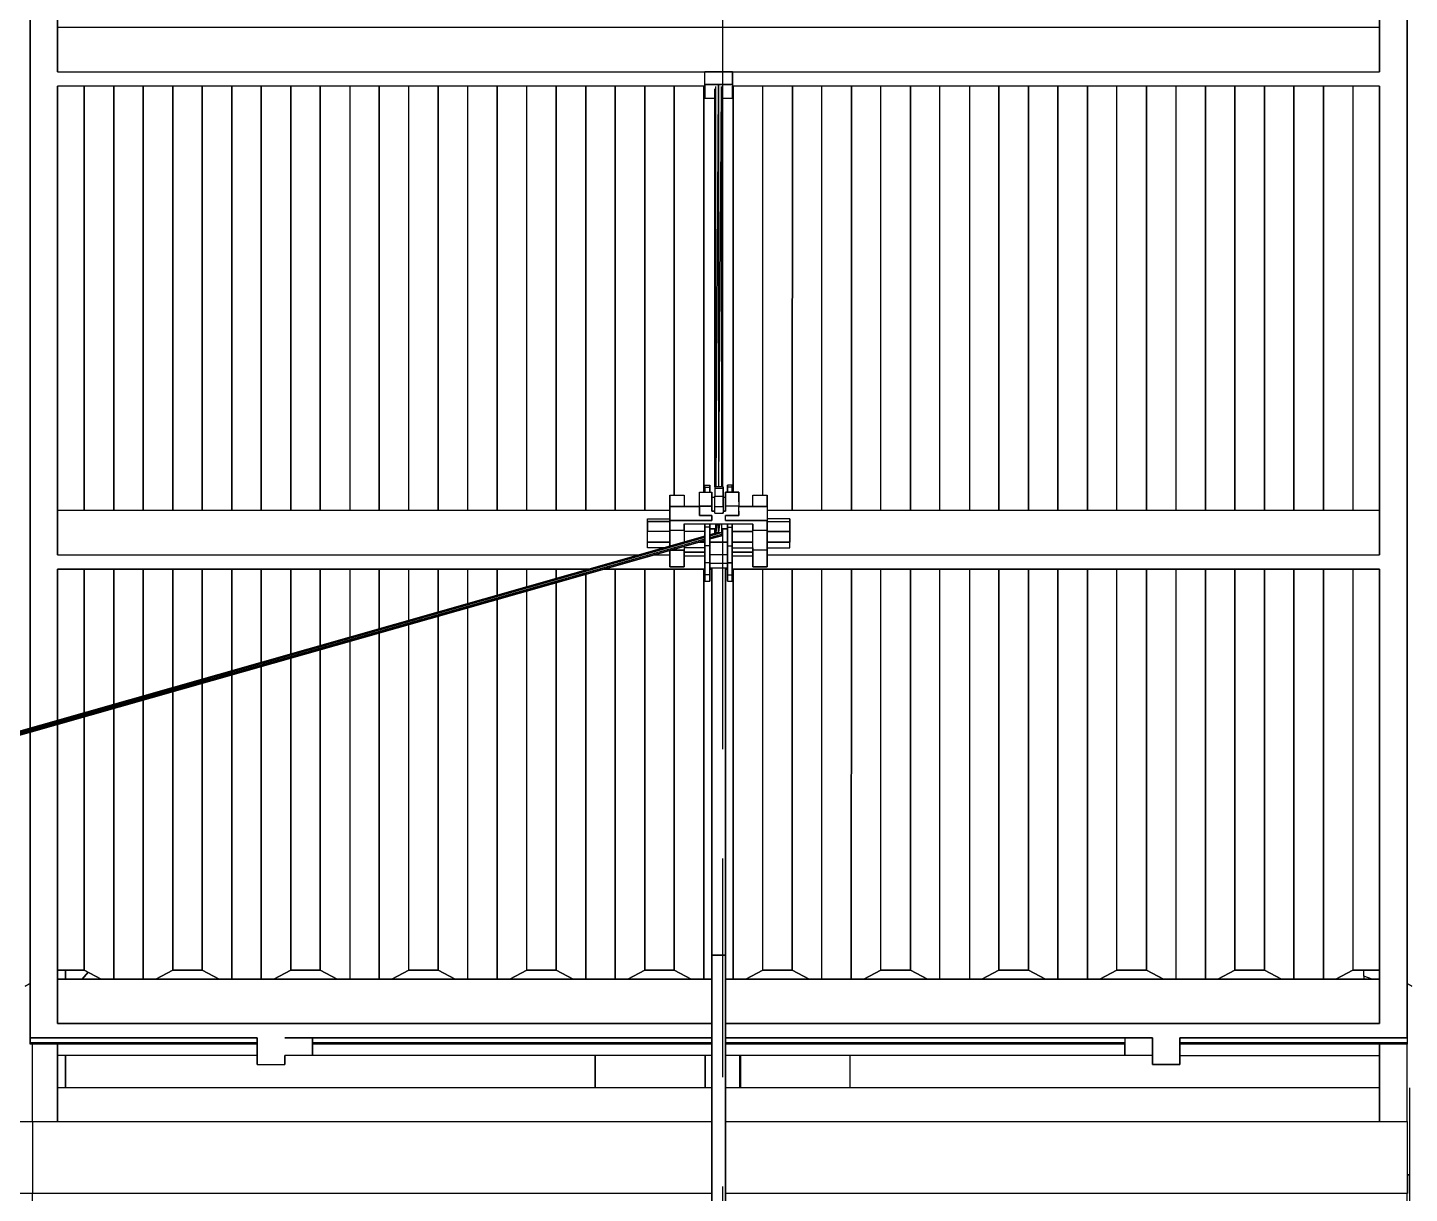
# Model space of a CAD drawing. Extents: x -43 to 90, y 6 to 81.
# Drawn here: x -6.862 to -2.848, y 19.711 to 23.097 of the extents above; entities that cross this region are included whole.
import ezdxf

# ---------------------------------------------------------------- set-up
doc = ezdxf.new("R2010")
doc.units = 0
doc.header["$LTSCALE"] = 0.1
doc.header["$MEASUREMENT"] = 0
doc.linetypes.add('HIDDEN', pattern=[9.525, 6.35, -3.175])
doc.layers.add('cobertura nova', color=4, linetype='CONTINUOUS')
doc.layers.add('hachures cobertura', color=252, linetype='CONTINUOUS')

msp = doc.modelspace()

# ---------------------------------------------------------------- linework, layer by layer
at = {"layer": 'cobertura nova'}
for p, q in [((-6.8549, 23.0973), (-6.8549, 24.4178)), ((-6.8549, 24.4178), (-6.8549, 23.0973)), ((-6.8549, 24.2893), (-6.8549, 22.9688)), ((-6.8549, 22.9688), (-6.8549, 24.2893)), ((-6.7749, 22.9688), (-6.7749, 24.2893)), ((-6.7749, 24.2893), (-6.7749, 22.9688)), ((-2.9349, 24.2893), (-2.9349, 22.9688)), ((-2.9349, 22.9688), (-2.9349, 24.2893)), ((-2.8549, 22.9688), (-2.8549, 24.2893)), ((-2.8549, 24.2893), (-2.8549, 22.9688)), ((-6.8549, 23.056), (-6.8549, 23.0973)), ((-6.8549, 23.0973), (-6.8549, 23.0561)), ((-2.9349, 23.0973), (-6.7749, 23.0973)), ((-2.9349, 22.9688), (-2.9349, 23.0973)), ((-2.9349, 23.0973), (-2.9349, 22.9688)), ((-6.8549, 23.0561), (-6.8549, 21.6943)), ((-6.8549, 21.6943), (-6.8549, 23.056)), ((-6.8549, 22.9688), (-6.8549, 22.9276)), ((-6.8549, 22.9276), (-6.8549, 22.9688)), ((-6.7749, 22.9688), (-2.9349, 22.9688)), ((-4.8949, 22.9325), (-4.8949, 22.9688)), ((-4.8149, 22.9688), (-4.8949, 22.9688)), ((-4.8949, 22.9276), (-4.8949, 22.9688)), ((-4.8949, 22.9688), (-4.8149, 22.9688)), ((-4.8149, 22.9688), (-4.8149, 22.9325)), ((-4.8149, 22.9325), (-4.8149, 22.9688)), ((-2.8549, 22.9275), (-2.8549, 22.9688)), ((-2.8549, 22.9688), (-2.8549, 22.9276)), ((-6.8549, 22.9276), (-6.8549, 21.5658)), ((-6.8549, 21.5658), (-6.8549, 22.9276)), ((-6.7749, 21.5658), (-6.7749, 22.9276)), ((-4.8949, 22.9276), (-6.7749, 22.9276)), ((-6.7749, 22.9276), (-6.7749, 21.6943)), ((-6.7749, 21.6943), (-6.7749, 22.9276)), ((-6.7749, 22.9276), (-6.7749, 21.5658)), ((-4.8979, 21.7473), (-4.8979, 22.9276)), ((-4.8149, 22.9325), (-4.8949, 22.9325)), ((-4.8949, 22.9325), (-4.8949, 22.8913)), ((-4.8949, 22.9325), (-4.8949, 22.9325)), ((-4.8949, 22.8913), (-4.8949, 22.9325)), ((-4.8949, 22.9325), (-4.8149, 22.9325)), ((-4.8949, 22.8913), (-4.8949, 22.9276)), ((-4.8949, 22.9276), (-4.8949, 22.9276)), ((-4.8949, 22.9276), (-4.8949, 22.9276)), ((-4.866, 21.763), (-4.8661, 22.9191)), ((-4.8659, 21.763), (-4.8628, 22.9259)), ((-4.8627, 21.763), (-4.8628, 22.9259)), ((-4.8624, 21.763), (-4.8548, 22.9288)), ((-4.8548, 22.9288), (-4.8548, 21.763)), ((-4.8544, 21.763), (-4.8469, 22.9259)), ((-4.8469, 22.9259), (-4.8468, 21.763)), ((-4.8436, 22.9191), (-4.8467, 21.763)), ((-4.8436, 22.9191), (-4.8436, 21.763)), ((-4.8149, 22.9325), (-4.8149, 22.8913)), ((-4.8149, 22.8913), (-4.8149, 22.9276)), ((-2.9349, 22.9276), (-4.8149, 22.9276)), ((-4.8122, 22.9276), (-4.8122, 21.7473)), ((-2.9349, 22.9276), (-2.9349, 21.5658)), ((-2.9349, 21.6943), (-2.9349, 22.9276)), ((-2.9349, 21.5658), (-2.9349, 22.9276)), ((-2.9349, 22.9276), (-2.9349, 22.9276)), ((-2.8549, 22.9276), (-2.8549, 21.5658)), ((-2.8549, 21.5658), (-2.8549, 22.9275)), ((-4.8661, 22.8913), (-4.8949, 22.8913)), ((-4.8149, 22.8913), (-4.8436, 22.8913)), ((-4.8951, 21.7676), (-4.8807, 21.7676)), ((-4.8951, 21.7489), (-4.8951, 21.7676)), ((-4.8951, 21.7624), (-4.8951, 21.7676)), ((-4.8951, 21.7624), (-4.8807, 21.7624)), ((-4.8951, 21.7624), (-4.8951, 21.7473)), ((-4.8807, 21.7676), (-4.8807, 21.7624)), ((-4.8807, 21.7624), (-4.8807, 21.7676)), ((-4.8807, 21.7624), (-4.8807, 21.7473)), ((-4.8807, 21.7473), (-4.8807, 21.7624)), ((-4.8418, 21.763), (-4.8661, 21.763)), ((-4.8661, 21.763), (-4.8661, 21.7596)), ((-4.8661, 21.7596), (-4.8418, 21.7596)), ((-4.8661, 21.7596), (-4.8661, 21.7359)), ((-4.8418, 21.7596), (-4.8418, 21.763)), ((-4.8418, 21.763), (-4.8418, 21.7596)), ((-4.8418, 21.7596), (-4.8418, 21.763)), ((-4.8418, 21.7596), (-4.8418, 21.7359)), ((-4.8418, 21.7359), (-4.8418, 21.7596)), ((-4.8151, 21.7676), (-4.8295, 21.7676)), ((-4.8295, 21.7676), (-4.8295, 21.7624)), ((-4.8295, 21.7489), (-4.8295, 21.7676)), ((-4.8295, 21.7676), (-4.8295, 21.7489)), ((-4.8295, 21.7624), (-4.8295, 21.7676)), ((-4.8151, 21.7624), (-4.8295, 21.7624)), ((-4.8295, 21.7624), (-4.8295, 21.7473)), ((-4.8295, 21.7473), (-4.8295, 21.7624)), ((-4.8151, 21.7624), (-4.8151, 21.7676)), ((-4.8151, 21.7676), (-4.8151, 21.7624)), ((-4.8151, 21.7473), (-4.8151, 21.7624)), ((-4.8151, 21.7624), (-4.8151, 21.7473)), ((-4.9963, 21.7393), (-4.9545, 21.7393)), ((-4.9963, 21.7393), (-4.9963, 21.6772)), ((-4.9963, 21.7039), (-4.9963, 21.7393)), ((-4.9545, 21.7393), (-4.9545, 21.7063)), ((-4.91, 21.7473), (-4.8747, 21.7473)), ((-4.91, 21.7067), (-4.91, 21.7473)), ((-4.91, 21.7201), (-4.91, 21.7333)), ((-4.91, 21.7201), (-4.91, 21.7201)), ((-4.91, 21.6796), (-4.91, 21.7201)), ((-4.8951, 21.7489), (-4.8951, 21.7489)), ((-4.8951, 21.7473), (-4.8951, 21.7489)), ((-4.8747, 21.7067), (-4.8747, 21.7473)), ((-4.8747, 21.7333), (-4.8747, 21.7473)), ((-4.8747, 21.7473), (-4.8747, 21.7067)), ((-4.8747, 21.7333), (-4.8661, 21.7333)), ((-4.8747, 21.6928), (-4.8747, 21.7333)), ((-4.8661, 21.7359), (-4.8418, 21.7359)), ((-4.8661, 21.7057), (-4.8661, 21.7359)), ((-4.8418, 21.7359), (-4.8418, 21.7057)), ((-4.8418, 21.7057), (-4.8418, 21.7359)), ((-4.8418, 21.7333), (-4.8351, 21.7333)), ((-4.8351, 21.7333), (-4.8351, 21.7473)), ((-4.8351, 21.7473), (-4.7959, 21.7473)), ((-4.8351, 21.7067), (-4.8351, 21.7473)), ((-4.8351, 21.7473), (-4.8351, 21.7333)), ((-4.7959, 21.7473), (-4.8351, 21.7473)), ((-4.8351, 21.7473), (-4.8351, 21.7067)), ((-4.8351, 21.6928), (-4.8351, 21.7333)), ((-4.8351, 21.7201), (-4.8351, 21.7201)), ((-4.8351, 21.7201), (-4.8351, 21.7201)), ((-4.8295, 21.7489), (-4.8295, 21.7489)), ((-4.8295, 21.7489), (-4.8295, 21.7473)), ((-4.8295, 21.7489), (-4.8295, 21.7489)), ((-4.8295, 21.7473), (-4.8295, 21.7489)), ((-4.7959, 21.7473), (-4.7959, 21.7333)), ((-4.7959, 21.7333), (-4.7959, 21.7473)), ((-4.7959, 21.7473), (-4.7959, 21.7067)), ((-4.7959, 21.7201), (-4.7959, 21.7333)), ((-4.7553, 21.7063), (-4.7553, 21.7393)), ((-4.7553, 21.7393), (-4.7135, 21.7393)), ((-4.7135, 21.7063), (-4.7135, 21.7393)), ((-4.7135, 21.7393), (-4.7135, 21.7063)), ((-4.7135, 21.7063), (-4.7135, 21.7393)), ((-6.8549, 21.653), (-6.8549, 21.6943)), ((-6.8549, 21.6943), (-6.8549, 21.653)), ((-4.9963, 21.6943), (-6.7749, 21.6943)), ((-4.9963, 21.696), (-4.9963, 21.7063)), ((-4.9963, 21.7063), (-4.9545, 21.7063)), ((-4.9963, 21.6654), (-4.9963, 21.7059)), ((-4.9963, 21.7059), (-4.9963, 21.6956)), ((-4.9545, 21.7059), (-4.9963, 21.7059)), ((-4.9963, 21.7059), (-4.9963, 21.6654)), ((-4.9963, 21.691), (-4.9963, 21.7039)), ((-4.9963, 21.6776), (-4.9963, 21.696)), ((-4.9963, 21.6956), (-4.9963, 21.6772)), ((-4.9963, 21.691), (-4.9963, 21.691)), ((-4.9963, 21.6707), (-4.9963, 21.691)), ((-4.9963, 21.691), (-4.9963, 21.691)), ((-4.9963, 21.6776), (-4.9963, 21.6776)), ((-4.9963, 21.6772), (-4.9963, 21.6772)), ((-4.9545, 21.7063), (-4.91, 21.7063)), ((-4.91, 21.7059), (-4.9545, 21.7059)), ((-4.91, 21.6928), (-4.91, 21.7067)), ((-4.91, 21.7067), (-4.91, 21.7067)), ((-4.91, 21.7067), (-4.8747, 21.7067)), ((-4.8747, 21.7067), (-4.91, 21.7067)), ((-4.91, 21.7067), (-4.91, 21.6928)), ((-4.91, 21.6796), (-4.91, 21.6928)), ((-4.91, 21.6928), (-4.91, 21.6796)), ((-4.8747, 21.6796), (-4.91, 21.6796)), ((-4.91, 21.6796), (-4.8747, 21.6796)), ((-4.8747, 21.7067), (-4.8747, 21.7067)), ((-4.8747, 21.6928), (-4.8747, 21.7067)), ((-4.8747, 21.7067), (-4.8747, 21.6928)), ((-4.8747, 21.6928), (-4.8661, 21.6928)), ((-4.8661, 21.6928), (-4.8747, 21.6928)), ((-4.8747, 21.6796), (-4.8747, 21.6657)), ((-4.8747, 21.6654), (-4.8747, 21.6796)), ((-4.8661, 21.7057), (-4.8418, 21.7057)), ((-4.8661, 21.6867), (-4.8661, 21.7057)), ((-4.8661, 21.6867), (-4.8418, 21.6867)), ((-4.8418, 21.7057), (-4.8418, 21.6867)), ((-4.8418, 21.7057), (-4.8418, 21.7057)), ((-4.8418, 21.6928), (-4.8351, 21.6928)), ((-4.8351, 21.6928), (-4.8418, 21.6928)), ((-4.8418, 21.6867), (-4.8418, 21.6901)), ((-4.8351, 21.6928), (-4.8351, 21.7067)), ((-4.7959, 21.7067), (-4.8351, 21.7067)), ((-4.8351, 21.7067), (-4.8351, 21.6928)), ((-4.8351, 21.6657), (-4.8351, 21.6796)), ((-4.8351, 21.6796), (-4.7959, 21.6796)), ((-4.7959, 21.6796), (-4.8351, 21.6796)), ((-4.7959, 21.6928), (-4.7959, 21.7067)), ((-4.7959, 21.7063), (-4.7553, 21.7063)), ((-4.7553, 21.7059), (-4.7959, 21.7059)), ((-4.7959, 21.6796), (-4.7959, 21.6928)), ((-4.7959, 21.6928), (-4.7959, 21.6796)), ((-4.7553, 21.7063), (-4.7135, 21.7063)), ((-4.7135, 21.7059), (-4.7553, 21.7059)), ((-4.7135, 21.7063), (-4.7135, 21.7059)), ((-4.7135, 21.7059), (-4.7135, 21.6654)), ((-2.9349, 21.6943), (-4.7135, 21.6943)), ((-2.9349, 21.5658), (-2.9349, 21.6943)), ((-6.8549, 21.0623), (-6.8549, 21.653)), ((-6.8549, 21.653), (-6.8549, 21.0623)), ((-5.0617, 21.6621), (-5.0617, 21.6707)), ((-5.0617, 21.6707), (-4.9963, 21.6707)), ((-5.0617, 21.6545), (-5.0617, 21.6707)), ((-5.0617, 21.6337), (-5.0617, 21.6621)), ((-5.0617, 21.6621), (-4.9963, 21.6621)), ((-4.9963, 21.6621), (-5.0617, 21.6621)), ((-5.0617, 21.6621), (-5.0617, 21.6337)), ((-5.0617, 21.6545), (-5.0617, 21.6545)), ((-5.0617, 21.6229), (-5.0617, 21.6545)), ((-4.9545, 21.6657), (-4.9963, 21.6657)), ((-4.9963, 21.6654), (-4.9963, 21.6554)), ((-4.9963, 21.6551), (-4.9963, 21.6654)), ((-4.9963, 21.6654), (-4.9545, 21.6654)), ((-4.9963, 21.6554), (-4.9963, 21.637)), ((-4.9963, 21.6367), (-4.9963, 21.6551)), ((-4.9963, 21.637), (-4.9545, 21.637)), ((-4.9545, 21.6367), (-4.9963, 21.6367)), ((-4.9963, 21.6367), (-4.9963, 21.5913)), ((-4.9963, 21.5913), (-4.9963, 21.6367)), ((-4.8747, 21.6657), (-4.9545, 21.6657)), ((-4.9545, 21.6654), (-4.8747, 21.6654)), ((-4.9545, 21.6554), (-4.8747, 21.6554)), ((-4.9545, 21.6551), (-4.9545, 21.6554)), ((-4.9545, 21.6551), (-4.9545, 21.6367)), ((-4.9545, 21.637), (-4.9545, 21.6551)), ((-4.8747, 21.6551), (-4.9545, 21.6551)), ((-4.9545, 21.6367), (-4.9545, 21.6032)), ((-4.8951, 21.6551), (-4.8951, 21.6461)), ((-4.8951, 21.6461), (-4.8951, 21.6551)), ((-4.8951, 21.6551), (-4.8951, 21.6337)), ((-4.8807, 21.6461), (-4.8951, 21.6461)), ((-4.8951, 21.6461), (-4.8951, 21.5918)), ((-4.8951, 21.5918), (-4.8951, 21.6461)), ((-4.8807, 21.6461), (-4.8807, 21.6551)), ((-4.8807, 21.5918), (-4.8807, 21.6461)), ((-4.866, 21.6412), (-4.8807, 21.6412)), ((-4.8807, 21.6412), (-4.8807, 21.6242)), ((-4.8807, 21.6412), (-4.866, 21.6412)), ((-4.8806, 21.6551), (-4.8806, 21.6461)), ((-4.8806, 21.6461), (-4.8806, 21.5918)), ((-4.8747, 21.6554), (-4.8351, 21.6554)), ((-4.8351, 21.6551), (-4.8747, 21.6551)), ((-4.866, 21.6284), (-4.866, 21.6412)), ((-4.8601, 21.6551), (-4.8627, 21.6293)), ((-4.8627, 21.6293), (-4.8627, 21.6551)), ((-4.8522, 21.6551), (-4.8548, 21.631)), ((-4.8548, 21.631), (-4.8548, 21.6551)), ((-4.8468, 21.6551), (-4.8468, 21.6293)), ((-4.8295, 21.6412), (-4.8436, 21.6412)), ((-4.8436, 21.6412), (-4.8295, 21.6412)), ((-4.8436, 21.6412), (-4.8436, 21.6253)), ((-4.8351, 21.6657), (-4.8351, 21.6654)), ((-4.7553, 21.6657), (-4.8351, 21.6657)), ((-4.8351, 21.6654), (-4.8351, 21.6657)), ((-4.8351, 21.6654), (-4.7553, 21.6654)), ((-4.8351, 21.6554), (-4.7553, 21.6554)), ((-4.7553, 21.6551), (-4.8351, 21.6551)), ((-4.8295, 21.6551), (-4.8295, 21.6461)), ((-4.8295, 21.6461), (-4.8295, 21.6551)), ((-4.8295, 21.6551), (-4.8295, 21.6412)), ((-4.8295, 21.6461), (-4.8151, 21.6461)), ((-4.8295, 21.6461), (-4.8295, 21.5918)), ((-4.8295, 21.5918), (-4.8295, 21.6461)), ((-4.8295, 21.6412), (-4.8295, 21.6412)), ((-4.8295, 21.6412), (-4.8295, 21.602)), ((-4.8151, 21.6461), (-4.8151, 21.6551)), ((-4.8151, 21.6551), (-4.8151, 21.6461)), ((-4.8151, 21.5918), (-4.8151, 21.6461)), ((-4.8151, 21.6461), (-4.8151, 21.5918)), ((-4.7135, 21.6657), (-4.7553, 21.6657)), ((-4.7553, 21.6654), (-4.7135, 21.6654)), ((-4.7553, 21.6551), (-4.7553, 21.6554)), ((-4.7553, 21.6551), (-4.7553, 21.637)), ((-4.7553, 21.6367), (-4.7553, 21.6551)), ((-4.7553, 21.637), (-4.7135, 21.637)), ((-4.7553, 21.5788), (-4.7553, 21.6367)), ((-4.7135, 21.6367), (-4.7553, 21.6367)), ((-4.6481, 21.6707), (-4.7135, 21.6707)), ((-4.7135, 21.6654), (-4.7135, 21.6551)), ((-4.7135, 21.6554), (-4.7135, 21.6654)), ((-4.7135, 21.6621), (-4.6481, 21.6621)), ((-4.7135, 21.637), (-4.7135, 21.6554)), ((-4.7135, 21.6551), (-4.7135, 21.6367)), ((-4.7135, 21.6367), (-4.7135, 21.5788)), ((-4.7135, 21.5788), (-4.7135, 21.6367)), ((-4.6481, 21.6621), (-4.6481, 21.6707)), ((-4.6481, 21.6545), (-4.6481, 21.6707)), ((-4.6481, 21.6707), (-4.6481, 21.6621)), ((-4.6481, 21.6337), (-4.6481, 21.6621)), ((-4.6481, 21.6621), (-4.6481, 21.6337)), ((-4.6481, 21.6229), (-4.6481, 21.6545)), ((-9.0313, 20.442), (-4.8951, 21.6195)), ((-4.8951, 21.6156), (-9.0313, 20.442)), ((-8.9763, 20.4586), (-4.8951, 21.6201)), ((-4.8951, 21.6195), (-8.9763, 20.4586)), ((-4.8951, 21.6156), (-8.9719, 20.4553)), ((-4.8951, 21.6107), (-8.9719, 20.4552)), ((-4.8951, 21.6107), (-8.9685, 20.4521)), ((-4.8951, 21.6076), (-8.9684, 20.4521)), ((-8.9669, 20.4503), (-4.8951, 21.6076)), ((-5.0617, 21.6022), (-5.0617, 21.6337)), ((-4.9963, 21.6337), (-5.0617, 21.6337)), ((-5.0617, 21.6229), (-5.0617, 21.6229)), ((-5.0617, 21.5946), (-5.0617, 21.6229)), ((-5.0617, 21.586), (-5.0617, 21.6022)), ((-4.9963, 21.6022), (-5.0617, 21.6022)), ((-5.0617, 21.6022), (-4.9963, 21.6022)), ((-5.0617, 21.5946), (-5.0617, 21.5946)), ((-5.0617, 21.586), (-5.0617, 21.5946)), ((-4.8951, 21.6337), (-4.9545, 21.6337)), ((-4.8951, 21.6022), (-4.9141, 21.6022)), ((-4.9141, 21.6022), (-4.8951, 21.6022)), ((-4.8951, 21.6337), (-4.8951, 21.6201)), ((-4.8951, 21.6201), (-4.8951, 21.6337)), ((-4.8951, 21.6076), (-4.8951, 21.6022)), ((-4.8951, 21.6022), (-4.8951, 21.6076)), ((-4.8951, 21.6022), (-4.8951, 21.586)), ((-4.8951, 21.586), (-4.8951, 21.5946)), ((-4.8548, 21.631), (-4.8807, 21.6236)), ((-4.8807, 21.6236), (-4.8548, 21.631)), ((-4.8807, 21.6242), (-4.8627, 21.6293)), ((-4.8468, 21.6293), (-4.8807, 21.6197)), ((-4.8468, 21.6293), (-4.8807, 21.6197)), ((-4.8436, 21.6253), (-4.8807, 21.6148)), ((-4.8436, 21.6253), (-4.8807, 21.6148)), ((-4.8468, 21.6213), (-4.8807, 21.6117)), ((-4.8807, 21.6117), (-4.8468, 21.6213)), ((-4.8807, 21.6117), (-4.8807, 21.602)), ((-4.8295, 21.602), (-4.8807, 21.602)), ((-4.8807, 21.602), (-4.8295, 21.602)), ((-4.8548, 21.631), (-4.8627, 21.6293)), ((-4.8468, 21.6293), (-4.8548, 21.631)), ((-4.8436, 21.6253), (-4.8468, 21.6293)), ((-4.8468, 21.6213), (-4.8436, 21.6253)), ((-4.8295, 21.602), (-4.8295, 21.602)), ((-4.8295, 21.602), (-4.8295, 21.5663)), ((-4.8151, 21.6337), (-4.7553, 21.6337)), ((-4.7553, 21.6337), (-4.8151, 21.6337)), ((-4.7553, 21.6022), (-4.8151, 21.6022)), ((-4.8151, 21.6022), (-4.7553, 21.6022)), ((-4.7135, 21.6337), (-4.6481, 21.6337)), ((-4.6481, 21.6337), (-4.7135, 21.6337)), ((-4.6481, 21.6022), (-4.7135, 21.6022)), ((-4.7135, 21.6022), (-4.6481, 21.6022)), ((-4.6481, 21.6337), (-4.6481, 21.6022)), ((-4.6481, 21.6022), (-4.6481, 21.6337)), ((-4.6481, 21.6229), (-4.6481, 21.6229)), ((-4.6481, 21.586), (-4.6481, 21.6022)), ((-6.8549, 21.5658), (-6.8549, 21.5245)), ((-6.8549, 21.5245), (-6.8549, 21.5658)), ((-6.7749, 21.5658), (-5.0861, 21.5658)), ((-5.0151, 21.586), (-5.0617, 21.586)), ((-5.0422, 21.5658), (-4.9963, 21.5658)), ((-4.9963, 21.5788), (-4.9963, 21.5788)), ((-4.9963, 21.5788), (-4.9545, 21.5788)), ((-4.9963, 21.5622), (-4.9963, 21.5788)), ((-4.9963, 21.5788), (-4.9963, 21.5788)), ((-4.9963, 21.5434), (-4.9963, 21.5788)), ((-4.9963, 21.5788), (-4.9963, 21.5788)), ((-4.9963, 21.5305), (-4.9963, 21.5788)), ((-4.9545, 21.5788), (-4.9963, 21.5788)), ((-4.9963, 21.5788), (-4.9963, 21.5434)), ((-4.9963, 21.5733), (-4.9963, 21.5629)), ((-4.9963, 21.5629), (-4.9963, 21.5629)), ((-4.9963, 21.5622), (-4.9963, 21.5622)), ((-4.9545, 21.5907), (-4.9545, 21.5788)), ((-4.8951, 21.586), (-4.9545, 21.586)), ((-4.9545, 21.5788), (-4.9545, 21.5434)), ((-4.9545, 21.5305), (-4.9545, 21.5788)), ((-4.9545, 21.5434), (-4.9545, 21.5788)), ((-4.8951, 21.5733), (-4.9545, 21.5733)), ((-4.9545, 21.5733), (-4.8951, 21.5733)), ((-4.9545, 21.5629), (-4.8951, 21.5629)), ((-4.8951, 21.5622), (-4.9545, 21.5622)), ((-4.8807, 21.5918), (-4.8951, 21.5918)), ((-4.8951, 21.5918), (-4.8951, 21.5425)), ((-4.8951, 21.5425), (-4.8951, 21.5918)), ((-4.8951, 21.5593), (-4.8951, 21.586)), ((-4.8951, 21.586), (-4.8951, 21.5593)), ((-4.8951, 21.5593), (-4.8951, 21.5593)), ((-4.8951, 21.5173), (-4.8951, 21.5593)), ((-4.8951, 21.5593), (-4.8951, 21.5173)), ((-4.8807, 21.5425), (-4.8807, 21.5918)), ((-4.8807, 21.5663), (-4.8295, 21.5663)), ((-4.8806, 21.5918), (-4.8806, 21.5425)), ((-4.8295, 21.5918), (-4.8151, 21.5918)), ((-4.8295, 21.5918), (-4.8295, 21.5425)), ((-4.8295, 21.5425), (-4.8295, 21.5918)), ((-4.8295, 21.5413), (-4.8295, 21.5663)), ((-4.8295, 21.5663), (-4.8295, 21.5413)), ((-4.8295, 21.5593), (-4.8295, 21.5593)), ((-4.8151, 21.5425), (-4.8151, 21.5918)), ((-4.8151, 21.5918), (-4.8151, 21.5425)), ((-4.8151, 21.586), (-4.7553, 21.586)), ((-4.7553, 21.5733), (-4.8151, 21.5733)), ((-4.8151, 21.5733), (-4.7553, 21.5733)), ((-4.8151, 21.5629), (-4.7553, 21.5629)), ((-4.7553, 21.5622), (-4.8151, 21.5622)), ((-4.7553, 21.586), (-4.7553, 21.5733)), ((-4.7553, 21.5305), (-4.7553, 21.586)), ((-4.7553, 21.5434), (-4.7553, 21.5788)), ((-4.7135, 21.5788), (-4.7553, 21.5788)), ((-4.7553, 21.5788), (-4.7553, 21.5434)), ((-4.7553, 21.5629), (-4.7553, 21.5629)), ((-4.7553, 21.5622), (-4.7553, 21.5622)), ((-4.7135, 21.586), (-4.6481, 21.586)), ((-4.7135, 21.5305), (-4.7135, 21.586)), ((-4.7135, 21.586), (-4.7135, 21.5733)), ((-4.7135, 21.5622), (-4.7135, 21.586)), ((-4.7135, 21.5788), (-4.7135, 21.5434)), ((-4.7135, 21.5434), (-4.7135, 21.5788)), ((-4.7135, 21.5733), (-4.7135, 21.5622)), ((-4.7135, 21.5658), (-2.9349, 21.5658)), ((-2.8549, 21.5245), (-2.8549, 21.5658)), ((-2.8549, 21.5658), (-2.8549, 21.5245)), ((-6.8549, 21.5245), (-6.8549, 21.0623)), ((-6.8549, 21.0623), (-6.8549, 21.5245)), ((-6.7749, 21.0851), (-6.7749, 21.5245)), ((-6.7749, 21.5245), (-5.2311, 21.5245)), ((-6.7749, 21.5245), (-6.7749, 21.0851)), ((-5.2311, 21.5245), (-6.7749, 21.5245)), ((-5.6693, 21.3998), (-5.6693, 21.5245)), ((-5.2408, 21.5217), (-5.2408, 21.5245)), ((-5.2408, 21.5245), (-5.2408, 21.5217)), ((-5.1874, 21.5245), (-4.8951, 21.5245)), ((-4.8951, 21.5245), (-5.1874, 21.5245)), ((-4.9963, 21.5305), (-4.9963, 21.5434)), ((-4.9963, 21.5434), (-4.9963, 21.5305)), ((-4.9545, 21.5305), (-4.9963, 21.5305)), ((-4.9963, 21.5305), (-4.9545, 21.5305)), ((-4.9545, 21.5434), (-4.9545, 21.5305)), ((-4.9545, 21.5434), (-4.9545, 21.5305)), ((-4.9545, 21.5305), (-4.9545, 21.5434)), ((-4.8979, 20.3325), (-4.8979, 21.5245)), ((-4.8807, 21.5425), (-4.8951, 21.5425)), ((-4.8951, 21.5425), (-4.8951, 21.5077)), ((-4.8951, 21.5077), (-4.8951, 21.5425)), ((-4.8951, 21.5173), (-4.8951, 21.5173)), ((-4.8951, 21.4943), (-4.8951, 21.5173)), ((-4.8807, 21.5077), (-4.8807, 21.5425)), ((-4.8807, 21.5413), (-4.8295, 21.5413)), ((-4.8807, 21.5173), (-4.8807, 21.5278)), ((-4.8807, 21.5278), (-4.8295, 21.5278)), ((-4.8807, 21.5245), (-4.8747, 21.5245)), ((-4.8747, 21.5245), (-4.8807, 21.5245)), ((-4.8806, 21.4943), (-4.8807, 21.5173)), ((-4.8806, 21.5425), (-4.8806, 21.5077)), ((-4.8747, 21.5278), (-4.8747, 20.4022)), ((-4.8747, 20.4444), (-4.8747, 21.5278)), ((-4.8747, 20.4022), (-4.8747, 21.5278)), ((-4.8747, 21.5278), (-4.8747, 20.4444)), ((-4.8352, 21.5278), (-4.8352, 20.4022)), ((-4.8352, 20.4022), (-4.8351, 21.5278)), ((-4.8351, 21.5245), (-4.8295, 21.5245)), ((-4.8295, 21.5245), (-4.8351, 21.5245)), ((-4.8295, 21.5425), (-4.8151, 21.5425)), ((-4.8151, 21.5425), (-4.8295, 21.5425)), ((-4.8295, 21.5425), (-4.8295, 21.5077)), ((-4.8295, 21.5077), (-4.8295, 21.5425)), ((-4.8295, 21.5278), (-4.8295, 21.5413)), ((-4.8295, 21.5413), (-4.8295, 21.5278)), ((-4.8295, 21.5278), (-4.8295, 21.5173)), ((-4.8295, 21.5173), (-4.8295, 21.5173)), ((-4.8295, 21.4943), (-4.8295, 21.5173)), ((-4.8295, 21.5173), (-4.8295, 21.4943)), ((-4.8151, 21.5425), (-4.8151, 21.5425)), ((-4.8151, 21.5077), (-4.8151, 21.5425)), ((-4.8151, 21.5425), (-4.8151, 21.5077)), ((-4.8151, 21.5245), (-2.9349, 21.5245)), ((-2.9349, 21.5245), (-4.8151, 21.5245)), ((-4.8122, 21.5245), (-4.8122, 20.3325)), ((-4.7553, 21.5305), (-4.7553, 21.5434)), ((-4.7553, 21.5434), (-4.7553, 21.5305)), ((-4.7135, 21.5305), (-4.7553, 21.5305)), ((-4.7553, 21.5305), (-4.7135, 21.5305)), ((-4.7135, 21.5434), (-4.7135, 21.5305)), ((-4.7135, 21.5434), (-4.7135, 21.5305)), ((-4.7135, 21.5305), (-4.7135, 21.5434)), ((-2.9349, 21.5245), (-2.9349, 20.204)), ((-2.9349, 20.3325), (-2.9349, 21.5245)), ((-2.9349, 20.204), (-2.9349, 21.5245)), ((-2.8549, 20.204), (-2.8549, 21.5245)), ((-2.8549, 21.5245), (-2.8549, 20.204)), ((-4.8807, 21.5077), (-4.8951, 21.5077)), ((-4.8951, 21.5077), (-4.8951, 21.4891)), ((-4.8951, 21.4891), (-4.8951, 21.5077)), ((-4.8951, 21.4891), (-4.8951, 21.4943)), ((-4.8951, 21.4891), (-4.8807, 21.4891)), ((-4.8951, 21.4891), (-4.8951, 21.4891)), ((-4.8807, 21.4891), (-4.8807, 21.5077)), ((-4.8806, 21.5077), (-4.8806, 21.4891)), ((-4.8806, 21.4891), (-4.8806, 21.4943)), ((-4.8295, 21.5077), (-4.8151, 21.5077)), ((-4.8295, 21.5077), (-4.8295, 21.4891)), ((-4.8295, 21.4891), (-4.8295, 21.5077)), ((-4.8295, 21.4943), (-4.8295, 21.4943)), ((-4.8295, 21.4891), (-4.8295, 21.4943)), ((-4.8295, 21.4943), (-4.8295, 21.4943)), ((-4.8295, 21.4943), (-4.8295, 21.4891)), ((-4.8295, 21.4891), (-4.8151, 21.4891)), ((-4.8151, 21.4891), (-4.8151, 21.5077)), ((-4.8151, 21.5077), (-4.8151, 21.4891)), ((-6.7749, 20.204), (-6.7749, 21.0733)), ((-6.7749, 21.0733), (-6.7749, 20.204)), ((-6.8549, 21.0505), (-6.8549, 20.204)), ((-6.8549, 20.3325), (-6.8549, 21.0505)), ((-6.8549, 20.204), (-6.8549, 21.0505)), ((-6.8549, 21.0505), (-6.8549, 20.3325)), ((-4.8747, 20.419), (-4.8747, 20.4444)), ((-4.8747, 20.4444), (-4.8747, 20.419)), ((-4.8747, 19.9195), (-4.8747, 20.419)), ((-4.8747, 20.419), (-4.8747, 20.3768)), ((-4.8747, 20.4022), (-4.8352, 20.4022)), ((-4.8352, 20.4022), (-4.8747, 20.4022)), ((-4.8747, 20.4022), (-4.8747, 18.5206)), ((-4.8747, 18.5206), (-4.8747, 20.4022)), ((-4.8352, 20.4022), (-4.8352, 18.5206)), ((-4.8352, 20.4022), (-4.8352, 20.4022)), ((-4.8352, 18.5206), (-4.8352, 20.4022)), ((-6.6979, 20.3594), (-6.7749, 20.3594)), ((-6.7749, 20.3594), (-6.6979, 20.3594)), ((-6.752, 20.3325), (-6.752, 20.3594)), ((-6.752, 20.3325), (-6.752, 20.3594)), ((-6.752, 20.3594), (-6.752, 20.3325)), ((-6.6864, 20.3531), (-6.7039, 20.3325)), ((-6.7039, 20.3325), (-6.6864, 20.3531)), ((-6.6486, 20.3325), (-6.6979, 20.3594)), ((-6.6979, 20.3594), (-6.6486, 20.3325)), ((-6.4408, 20.3594), (-6.4901, 20.3325)), ((-6.4901, 20.3325), (-6.4408, 20.3594)), ((-6.3551, 20.3594), (-6.4408, 20.3594)), ((-6.4408, 20.3594), (-6.3551, 20.3594)), ((-6.3058, 20.3325), (-6.3551, 20.3594)), ((-6.3551, 20.3594), (-6.3058, 20.3325)), ((-6.0979, 20.3594), (-6.1472, 20.3325)), ((-6.1472, 20.3325), (-6.0979, 20.3594)), ((-6.0122, 20.3594), (-6.0979, 20.3594)), ((-6.0979, 20.3594), (-6.0122, 20.3594)), ((-6.0122, 20.3594), (-5.9629, 20.3325)), ((-5.9629, 20.3325), (-6.0122, 20.3594)), ((-5.8044, 20.3325), (-5.7551, 20.3594)), ((-5.7551, 20.3594), (-5.8044, 20.3325)), ((-5.7551, 20.3594), (-5.6694, 20.3594)), ((-5.6694, 20.3594), (-5.7551, 20.3594)), ((-5.6694, 20.3594), (-5.62, 20.3325)), ((-5.62, 20.3325), (-5.6694, 20.3594)), ((-5.4615, 20.3325), (-5.4122, 20.3594)), ((-5.4122, 20.3594), (-5.4615, 20.3325)), ((-5.4122, 20.3594), (-5.3265, 20.3594)), ((-5.3265, 20.3594), (-5.4122, 20.3594)), ((-5.2772, 20.3325), (-5.3265, 20.3594)), ((-5.3265, 20.3594), (-5.2772, 20.3325)), ((-5.0694, 20.3594), (-5.1187, 20.3325)), ((-5.1187, 20.3325), (-5.0694, 20.3594)), ((-4.9836, 20.3594), (-5.0694, 20.3594)), ((-5.0694, 20.3594), (-4.9836, 20.3594)), ((-4.9343, 20.3325), (-4.9836, 20.3594)), ((-4.9836, 20.3594), (-4.9343, 20.3325)), ((-4.8747, 20.3768), (-4.8747, 20.3768)), ((-4.8747, 18.5628), (-4.8747, 20.3768)), ((-4.8747, 20.3768), (-4.8747, 19.8187)), ((-4.8747, 20.3768), (-4.8747, 20.3768)), ((-4.8747, 20.3768), (-4.8747, 20.3166)), ((-4.7758, 20.3325), (-4.7265, 20.3594)), ((-4.7265, 20.3594), (-4.7758, 20.3325)), ((-4.7265, 20.3594), (-4.6408, 20.3594)), ((-4.6408, 20.3594), (-4.7265, 20.3594)), ((-4.6408, 20.3594), (-4.5915, 20.3325)), ((-4.5915, 20.3325), (-4.6408, 20.3594)), ((-4.433, 20.3325), (-4.3836, 20.3594)), ((-4.3836, 20.3594), (-4.433, 20.3325)), ((-4.3836, 20.3594), (-4.2979, 20.3594)), ((-4.2979, 20.3594), (-4.3836, 20.3594)), ((-4.2979, 20.3594), (-4.2486, 20.3325)), ((-4.2486, 20.3325), (-4.2979, 20.3594)), ((-4.0901, 20.3325), (-4.0408, 20.3594)), ((-4.0408, 20.3594), (-4.0901, 20.3325)), ((-3.9551, 20.3594), (-4.0408, 20.3594)), ((-4.0408, 20.3594), (-3.9551, 20.3594)), ((-3.9058, 20.3325), (-3.9551, 20.3594)), ((-3.9551, 20.3594), (-3.9057, 20.3325)), ((-3.7472, 20.3325), (-3.6979, 20.3594)), ((-3.6979, 20.3594), (-3.7472, 20.3325)), ((-3.6979, 20.3594), (-3.6122, 20.3594)), ((-3.6122, 20.3594), (-3.6979, 20.3594)), ((-3.6122, 20.3594), (-3.5629, 20.3325)), ((-3.5629, 20.3325), (-3.6122, 20.3594)), ((-3.3551, 20.3594), (-3.4044, 20.3325)), ((-3.4044, 20.3325), (-3.3551, 20.3594)), ((-3.2694, 20.3594), (-3.3551, 20.3594)), ((-3.3551, 20.3594), (-3.2694, 20.3594)), ((-3.22, 20.3325), (-3.2694, 20.3594)), ((-3.2694, 20.3594), (-3.22, 20.3325)), ((-3.0615, 20.3325), (-3.0122, 20.3594)), ((-3.0122, 20.3594), (-3.0615, 20.3325)), ((-3.0122, 20.3594), (-2.9349, 20.3594)), ((-2.9349, 20.3594), (-3.0122, 20.3594)), ((-2.9807, 20.3411), (-2.9807, 20.3594)), ((-2.935, 20.3594), (-2.935, 20.3325)), ((-2.935, 20.3325), (-2.935, 20.3594)), ((-2.935, 20.3325), (-2.935, 20.3594)), ((-2.935, 20.3594), (-2.935, 20.3325)), ((-6.8549, 20.3205), (-6.8694, 20.3126)), ((-6.8694, 20.3126), (-6.8549, 20.3205)), ((-6.8549, 20.2912), (-6.8549, 20.3325)), ((-6.8549, 20.3325), (-6.8549, 20.2912)), ((-6.7749, 20.3325), (-6.1949, 20.3325)), ((-6.1949, 20.3325), (-6.7749, 20.3325)), ((-6.1949, 20.3325), (-6.1149, 20.3325)), ((-6.1149, 20.3325), (-6.1949, 20.3325)), ((-6.1149, 20.3325), (-4.8747, 20.3325)), ((-4.8747, 20.3325), (-6.1149, 20.3325)), ((-4.8352, 20.3325), (-3.5949, 20.3325)), ((-3.5949, 20.3325), (-4.8352, 20.3325)), ((-3.5949, 20.3325), (-3.5149, 20.3325)), ((-3.5149, 20.3325), (-3.5949, 20.3325)), ((-3.5149, 20.3325), (-2.9349, 20.3325)), ((-2.9349, 20.3325), (-3.5149, 20.3325)), ((-2.9807, 20.3411), (-2.9806, 20.3325)), ((-2.9564, 20.3325), (-2.9807, 20.3411)), ((-2.9349, 20.204), (-2.9349, 20.3325)), ((-2.8549, 20.3204), (-2.8408, 20.3126)), ((-2.8408, 20.3126), (-2.8549, 20.3204)), ((-6.8549, 20.2912), (-6.8549, 20.2912)), ((-6.8549, 20.1627), (-6.8549, 20.2912)), ((-6.8549, 20.2912), (-6.8549, 20.2912)), ((-6.8549, 20.2912), (-6.8549, 20.1627)), ((-2.9349, 20.2912), (-2.9349, 20.2912)), ((-2.9349, 20.2912), (-2.9349, 20.2912)), ((-6.8549, 20.2077), (-6.8549, 20.2271)), ((-6.8549, 20.2271), (-6.8549, 20.2223)), ((-6.8549, 20.2271), (-6.8549, 20.2271)), ((-6.8549, 20.2223), (-6.8549, 20.2271)), ((-6.8549, 20.2271), (-6.8549, 20.2077)), ((-6.8549, 20.2223), (-6.8549, 20.196)), ((-6.8549, 20.2223), (-6.8549, 20.2223)), ((-6.8549, 20.2223), (-6.8549, 20.2223)), ((-6.8549, 20.1754), (-6.8549, 20.2077)), ((-6.8549, 20.2077), (-6.8549, 20.2077)), ((-6.8549, 20.2077), (-6.8549, 20.1754)), ((-6.8549, 20.204), (-6.8549, 20.1627)), ((-6.8549, 20.1627), (-6.8549, 20.204)), ((-6.8549, 20.196), (-6.8549, 20.196)), ((-6.8549, 20.196), (-6.8549, 20.1637)), ((-6.8549, 20.196), (-6.8549, 20.196)), ((-6.8549, 20.1637), (-6.8549, 20.196)), ((-6.1949, 20.204), (-6.7749, 20.204)), ((-6.7749, 20.204), (-6.7749, 20.204)), ((-6.7749, 20.204), (-6.1949, 20.204)), ((-6.1149, 20.204), (-6.1949, 20.204)), ((-6.1949, 20.204), (-6.1149, 20.204)), ((-4.8747, 20.204), (-6.1149, 20.204)), ((-6.1149, 20.204), (-4.8747, 20.204)), ((-3.5949, 20.204), (-4.8352, 20.204)), ((-4.8352, 20.204), (-3.5949, 20.204)), ((-3.5149, 20.204), (-3.5949, 20.204)), ((-3.5949, 20.204), (-3.5149, 20.204)), ((-2.9349, 20.204), (-3.5149, 20.204)), ((-3.5149, 20.204), (-2.9349, 20.204)), ((-2.8549, 20.1627), (-2.8549, 20.204)), ((-2.8549, 20.204), (-2.8549, 20.1627)), ((-6.8549, 20.1754), (-6.8549, 20.1754)), ((-6.8549, 20.1754), (-6.8549, 20.1491)), ((-6.8549, 20.1491), (-6.8549, 20.1754)), ((-6.8549, 20.1637), (-6.8549, 20.1443)), ((-6.8549, 20.1637), (-6.8549, 20.1637)), ((-6.8549, 20.1627), (-6.7749, 20.1627)), ((-6.7749, 20.1627), (-6.8549, 20.1627)), ((-6.8549, 20.1491), (-6.1949, 20.1491)), ((-6.8549, 20.1443), (-6.8549, 20.1491)), ((-6.8549, 20.1491), (-6.8549, 20.1443)), ((-6.7749, 20.1627), (-6.1949, 20.1627)), ((-6.1949, 20.1627), (-6.7749, 20.1627)), ((-6.1949, 20.1627), (-6.1949, 20.0853)), ((-6.1949, 20.1627), (-6.1949, 20.1627)), ((-6.1949, 20.0853), (-6.1949, 20.1627)), ((-6.1149, 20.1627), (-4.8747, 20.1627)), ((-4.8747, 20.1627), (-6.1149, 20.1627)), ((-6.035, 20.1627), (-6.035, 20.1107)), ((-6.035, 20.1107), (-6.035, 20.1627)), ((-6.035, 20.1491), (-4.8747, 20.1491)), ((-4.8352, 20.1627), (-3.5949, 20.1627)), ((-3.5949, 20.1627), (-4.8352, 20.1627)), ((-4.8352, 20.1491), (-3.675, 20.1491)), ((-3.675, 20.1627), (-3.675, 20.1107)), ((-3.595, 20.1627), (-3.595, 20.1107)), ((-3.595, 20.1107), (-3.595, 20.1627)), ((-3.595, 20.1491), (-3.5949, 20.1491)), ((-3.5949, 20.1627), (-3.5949, 20.0853)), ((-3.5949, 20.0853), (-3.5949, 20.1627)), ((-3.5149, 20.0853), (-3.5149, 20.1627)), ((-3.5149, 20.1627), (-2.9349, 20.1627)), ((-2.9349, 20.1627), (-3.5149, 20.1627)), ((-3.5149, 20.1627), (-3.5149, 20.0853)), ((-3.5149, 20.1491), (-2.8549, 20.1491)), ((-2.9349, 20.1627), (-2.8549, 20.1627)), ((-2.8549, 20.1627), (-2.9349, 20.1627)), ((-2.8549, 20.1627), (-2.8549, 20.1491)), ((-2.8549, 20.1491), (-2.8549, 20.1443)), ((-2.8549, 20.1443), (-2.8549, 20.1491)), ((-2.8549, 20.1443), (-2.8549, 20.1491)), ((-6.1949, 20.1443), (-6.8549, 20.1443)), ((-6.8484, 19.9195), (-6.8484, 20.1443)), ((-6.775, 20.1443), (-6.775, 20.1107)), ((-6.775, 19.9195), (-6.775, 20.1443)), ((-6.775, 20.1443), (-6.775, 19.9195)), ((-6.775, 19.9195), (-6.775, 20.1443)), ((-6.775, 20.1107), (-6.775, 20.1107)), ((-6.775, 20.1107), (-6.775, 20.1107)), ((-6.1949, 20.1107), (-6.775, 20.1107)), ((-6.752, 20.0168), (-6.752, 20.1107)), ((-6.752, 20.0168), (-6.752, 20.1107)), ((-6.752, 20.1107), (-6.752, 20.0168)), ((-6.1949, 20.1443), (-6.1949, 20.0853)), ((-6.1949, 20.0853), (-6.1949, 20.1443)), ((-6.035, 20.1107), (-6.115, 20.1107)), ((-6.1149, 20.0853), (-6.1149, 20.1107)), ((-6.1149, 20.1107), (-6.1149, 20.0853)), ((-6.1149, 20.0853), (-6.1149, 20.1107)), ((-4.8747, 20.1443), (-6.035, 20.1443)), ((-4.8747, 20.1107), (-6.035, 20.1107)), ((-5.2134, 20.0168), (-5.2134, 20.1107)), ((-5.2134, 20.1107), (-5.2134, 20.0168)), ((-5.2134, 20.0168), (-5.2134, 20.1107)), ((-4.8954, 20.1107), (-4.8954, 20.0168)), ((-4.8935, 20.0168), (-4.8935, 20.1107)), ((-4.8935, 20.1107), (-4.8935, 20.0168)), ((-4.8935, 20.0168), (-4.8935, 20.1107)), ((-4.8935, 20.1107), (-4.8935, 20.0168)), ((-4.8935, 20.1107), (-4.8935, 20.0168)), ((-4.8935, 20.1107), (-4.8935, 20.0168)), ((-4.8935, 20.0168), (-4.8935, 20.1107)), ((-3.675, 20.1443), (-4.8352, 20.1443)), ((-3.675, 20.1107), (-4.8352, 20.1107)), ((-4.7935, 20.0168), (-4.7935, 20.1107)), ((-4.7935, 20.1107), (-4.7935, 20.0168)), ((-4.7916, 20.1107), (-4.7916, 20.0168)), ((-4.7916, 20.0168), (-4.7916, 20.1107)), ((-4.7916, 20.0168), (-4.7916, 20.1107)), ((-4.4735, 20.1107), (-4.4735, 20.0168)), ((-3.675, 20.1443), (-3.675, 20.1107)), ((-3.675, 20.1107), (-3.675, 20.1443)), ((-3.675, 20.1107), (-3.675, 20.1107)), ((-3.595, 20.1107), (-3.675, 20.1107)), ((-3.675, 20.1107), (-3.675, 20.1107)), ((-3.675, 20.1107), (-3.675, 20.1107)), ((-3.5949, 20.1443), (-3.595, 20.1443)), ((-3.595, 20.1107), (-3.5949, 20.1107)), ((-3.5949, 20.0853), (-3.5949, 20.1443)), ((-3.5949, 20.1443), (-3.5949, 20.0853)), ((-2.8549, 20.1443), (-3.5149, 20.1443)), ((-3.5149, 20.0853), (-3.5149, 20.1443)), ((-3.5149, 20.1107), (-2.935, 20.1107)), ((-2.935, 20.1443), (-2.935, 20.1107)), ((-2.935, 20.1107), (-2.935, 20.1443)), ((-2.935, 20.1443), (-2.935, 19.9195)), ((-2.935, 19.9195), (-2.935, 20.1443)), ((-2.935, 19.9195), (-2.935, 20.1107)), ((-2.935, 20.1107), (-2.935, 19.9195)), ((-2.855, 19.9195), (-2.855, 20.1443)), ((-6.1949, 20.0853), (-6.1149, 20.0853)), ((-3.5949, 20.0853), (-3.5149, 20.0853)), ((-3.5149, 20.0853), (-3.5949, 20.0853)), ((-4.8747, 20.0168), (-6.775, 20.0168)), ((-2.935, 20.0168), (-4.8352, 20.0168)), ((-2.855, 20.0168), (-2.855, 20.0168)), ((-2.855, 19.9195), (-2.855, 20.0168)), ((-2.8484, 20.0168), (-2.8484, 20.0168)), ((-2.8484, 20.0168), (-2.8484, 19.5216)), ((-8.8286, 19.9195), (-6.8483, 19.9195)), ((-6.8483, 19.9195), (-4.8747, 19.9195)), ((-6.8483, 19.9195), (-6.8483, 19.7105)), ((-4.8352, 19.9195), (-2.855, 19.9195)), ((-2.855, 19.9195), (-2.855, 19.7105)), ((-2.855, 19.7648), (-2.8484, 19.7648)), ((-2.8484, 19.7648), (-2.855, 19.7648)), ((-2.8484, 19.7105), (-2.8484, 19.7648)), ((-6.8483, 19.7105), (-8.8286, 19.7105)), ((-6.8484, 19.5216), (-6.8483, 19.7105)), ((-4.8747, 19.7105), (-6.8483, 19.7105)), ((-2.855, 19.7105), (-4.8352, 19.7105)), ((-2.855, 19.5216), (-2.855, 19.7105)), ((-2.8484, 19.7105), (-2.8484, 19.7105))]:
    msp.add_line(p, q, dxfattribs=at)
at = {"layer": 'hachures cobertura', "linetype": 'HIDDEN'}
msp.add_line((-4.8435, 34.0184), (-4.8435, 6.3811), dxfattribs=at)
at = {"layer": 'hachures cobertura'}
for p, q in [((-6.6979, 22.9276), (-6.6979, 21.6943)), ((-6.6979, 21.6943), (-6.6979, 22.9276)), ((-6.6122, 22.9276), (-6.6122, 21.6943)), ((-6.6122, 21.6943), (-6.6122, 22.9276)), ((-6.5265, 21.6943), (-6.5265, 22.9276)), ((-6.5265, 22.9276), (-6.5265, 21.6943)), ((-6.4408, 21.6943), (-6.4408, 22.9276)), ((-6.4408, 22.9276), (-6.4408, 21.6943)), ((-6.3551, 21.6943), (-6.355, 22.9276)), ((-6.355, 22.9276), (-6.3551, 21.6943)), ((-6.2693, 21.6943), (-6.2693, 22.9276)), ((-6.2693, 22.9276), (-6.2693, 21.6943)), ((-6.1836, 21.6943), (-6.1836, 22.9276)), ((-6.1836, 22.9276), (-6.1836, 21.6943)), ((-6.0979, 21.6943), (-6.0979, 22.9276)), ((-6.0979, 22.9276), (-6.0979, 21.6943)), ((-6.0122, 22.9276), (-6.0122, 21.6943)), ((-6.0122, 21.6943), (-6.0122, 22.9276)), ((-5.9265, 22.9276), (-5.9265, 21.6943)), ((-5.8408, 21.6943), (-5.8407, 22.9276)), ((-5.8407, 22.9276), (-5.8408, 21.6943)), ((-5.7551, 21.6943), (-5.755, 22.9276)), ((-5.6693, 21.6943), (-5.6693, 22.9276)), ((-5.6693, 22.9276), (-5.6693, 21.6943)), ((-5.5836, 21.6943), (-5.5836, 22.9276)), ((-5.4979, 21.6943), (-5.4979, 22.9276)), ((-5.4979, 22.9276), (-5.4979, 21.6943)), ((-5.4122, 21.6943), (-5.4122, 22.9276)), ((-5.3265, 21.6943), (-5.3265, 22.9276)), ((-5.3265, 22.9276), (-5.3265, 21.6943)), ((-5.2408, 21.6943), (-5.2407, 22.9276)), ((-5.2407, 22.9276), (-5.2408, 21.6943)), ((-5.1551, 21.6943), (-5.155, 22.9276)), ((-5.155, 22.9276), (-5.1551, 21.6943)), ((-5.0693, 21.6943), (-5.0693, 22.9276)), ((-5.0693, 22.9276), (-5.0693, 21.6943)), ((-4.9836, 21.7393), (-4.9836, 22.9276)), ((-4.9836, 22.9276), (-4.9836, 21.7393)), ((-4.8979, 22.9276), (-4.8979, 21.7473)), ((-4.8122, 21.7473), (-4.8122, 22.9276)), ((-4.7265, 21.7393), (-4.7265, 22.9276)), ((-4.6408, 21.6943), (-4.6407, 22.9276)), ((-4.6407, 22.9276), (-4.6408, 21.6943)), ((-4.555, 21.6943), (-4.555, 22.9276)), ((-4.4693, 21.6943), (-4.4693, 22.9276)), ((-4.4693, 22.9276), (-4.4693, 21.6943)), ((-4.3836, 21.6943), (-4.3836, 22.9276)), ((-4.2979, 21.6943), (-4.2979, 22.9276)), ((-4.2979, 22.9276), (-4.2979, 21.6943)), ((-4.2122, 21.6943), (-4.2122, 22.9276)), ((-4.1265, 22.9276), (-4.1265, 21.6943)), ((-4.0408, 21.6943), (-4.0407, 22.9276)), ((-4.0407, 22.9276), (-4.0408, 21.6943)), ((-3.955, 21.6943), (-3.955, 22.9276)), ((-3.955, 22.9276), (-3.955, 21.6943)), ((-3.8693, 21.6943), (-3.8693, 22.9276)), ((-3.8693, 22.9276), (-3.8693, 21.6943)), ((-3.7836, 22.9276), (-3.7836, 21.6943)), ((-3.7836, 21.6943), (-3.7836, 22.9276)), ((-3.6979, 21.6943), (-3.6979, 22.9276)), ((-3.6122, 21.6943), (-3.6122, 22.9276)), ((-3.6122, 22.9276), (-3.6122, 21.6943)), ((-3.5265, 22.9276), (-3.5265, 21.6943)), ((-3.4408, 21.6943), (-3.4407, 22.9276)), ((-3.4407, 22.9276), (-3.4408, 21.6943)), ((-3.355, 21.6943), (-3.355, 22.9276)), ((-3.355, 22.9276), (-3.355, 21.6943)), ((-3.2693, 21.6943), (-3.2693, 22.9276)), ((-3.2693, 22.9276), (-3.2693, 21.6943)), ((-3.1836, 21.6943), (-3.1836, 22.9276)), ((-3.1836, 22.9276), (-3.1836, 21.6943)), ((-3.0979, 22.9276), (-3.0979, 21.6943)), ((-3.0979, 21.6943), (-3.0979, 22.9276)), ((-3.0122, 22.9276), (-3.0122, 21.6943)), ((-6.6979, 21.5245), (-6.6979, 21.107)), ((-6.6979, 21.107), (-6.6979, 21.5245)), ((-6.6122, 21.5245), (-6.6122, 21.1314)), ((-6.6122, 21.1314), (-6.6122, 21.5245)), ((-6.5265, 21.1558), (-6.5265, 21.5245)), ((-6.5265, 21.5245), (-6.5265, 21.1558)), ((-6.4408, 21.1802), (-6.4408, 21.5245)), ((-6.4408, 21.5245), (-6.4408, 21.1802)), ((-6.3551, 21.2046), (-6.3551, 21.5245)), ((-6.3551, 21.5245), (-6.3551, 21.2046)), ((-6.2693, 21.229), (-6.2693, 21.5245)), ((-6.2693, 21.5245), (-6.2693, 21.229)), ((-6.1836, 21.2534), (-6.1836, 21.5245)), ((-6.1836, 21.5245), (-6.1836, 21.2534)), ((-6.0979, 21.2778), (-6.0979, 21.5245)), ((-6.0979, 21.5245), (-6.0979, 21.2778)), ((-6.0122, 21.5245), (-6.0122, 21.3022)), ((-6.0122, 21.3022), (-6.0122, 21.5245)), ((-5.9265, 21.5245), (-5.9265, 21.3266)), ((-5.8408, 21.351), (-5.8408, 21.5245)), ((-5.8408, 21.5245), (-5.8408, 21.351)), ((-5.7551, 21.3754), (-5.7551, 21.5245)), ((-5.6693, 21.5245), (-5.6693, 21.3998)), ((-5.5836, 21.4242), (-5.5836, 21.5245)), ((-5.4979, 21.4486), (-5.4979, 21.5245)), ((-5.4979, 21.5245), (-5.4979, 21.4486)), ((-5.4122, 21.473), (-5.4122, 21.5245)), ((-5.3265, 21.4974), (-5.3265, 21.5245)), ((-5.3265, 21.5245), (-5.3265, 21.4974)), ((-5.1551, 20.3325), (-5.1551, 21.5245)), ((-5.1551, 21.5245), (-5.1551, 20.3325)), ((-5.0694, 20.3594), (-5.0693, 21.5245)), ((-5.0693, 21.5245), (-5.0694, 20.3594)), ((-4.9836, 20.3594), (-4.9836, 21.5245)), ((-4.9836, 21.5245), (-4.9836, 20.3594)), ((-4.8979, 21.5245), (-4.8979, 20.3325)), ((-4.8122, 20.3325), (-4.8122, 21.5245)), ((-4.7265, 20.3594), (-4.7265, 21.5245)), ((-4.6408, 20.3594), (-4.6408, 21.5245)), ((-4.6408, 21.5245), (-4.6408, 20.3594)), ((-4.5551, 20.3325), (-4.5551, 21.5245)), ((-4.4694, 20.3325), (-4.4693, 21.5245)), ((-4.4693, 21.5245), (-4.4694, 20.3325)), ((-4.3836, 20.3594), (-4.3836, 21.5245)), ((-4.2979, 20.3594), (-4.2979, 21.5245)), ((-4.2979, 21.5245), (-4.2979, 20.3594)), ((-4.2122, 20.3325), (-4.2122, 21.5245)), ((-4.1265, 21.5245), (-4.1265, 20.3325)), ((-4.0408, 20.3594), (-4.0408, 21.5245)), ((-4.0408, 21.5245), (-4.0408, 20.3594)), ((-3.9551, 20.3594), (-3.9551, 21.5245)), ((-3.9551, 21.5245), (-3.9551, 20.3594)), ((-3.8694, 20.3325), (-3.8693, 21.5245)), ((-3.8693, 21.5245), (-3.8694, 20.3325)), ((-3.7836, 21.5245), (-3.7836, 20.3325)), ((-3.7836, 20.3325), (-3.7836, 21.5245)), ((-3.6979, 20.3594), (-3.6979, 21.5245)), ((-3.6122, 20.3594), (-3.6122, 21.5245)), ((-3.6122, 21.5245), (-3.6122, 20.3594)), ((-3.5265, 21.5245), (-3.5265, 20.3325)), ((-3.4408, 20.3325), (-3.4408, 21.5245)), ((-3.4408, 21.5245), (-3.4408, 20.3325)), ((-3.3551, 20.3594), (-3.3551, 21.5245)), ((-3.3551, 21.5245), (-3.3551, 20.3594)), ((-3.2694, 20.3594), (-3.2693, 21.5245)), ((-3.2693, 21.5245), (-3.2694, 20.3594)), ((-3.1836, 20.3325), (-3.1836, 21.5245)), ((-3.1836, 21.5245), (-3.1836, 20.3325)), ((-3.0979, 21.5245), (-3.0979, 20.3325)), ((-3.0979, 20.3325), (-3.0979, 21.5245)), ((-3.0122, 21.5245), (-3.0122, 20.3594)), ((-5.3265, 20.3594), (-5.3265, 21.485)), ((-5.3265, 21.485), (-5.3265, 20.3594)), ((-5.2408, 20.3325), (-5.2408, 21.5093)), ((-5.2408, 21.5093), (-5.2408, 20.3325)), ((-5.4979, 20.3325), (-5.4979, 21.4363)), ((-5.4979, 21.4363), (-5.4979, 20.3325)), ((-5.4122, 20.3594), (-5.4122, 21.4606)), ((-5.5836, 20.3325), (-5.5836, 21.4119)), ((-5.7551, 20.3594), (-5.7551, 21.3632)), ((-5.6694, 20.3594), (-5.6693, 21.3875)), ((-5.6693, 21.3875), (-5.6694, 20.3594)), ((-5.9265, 21.3144), (-5.9265, 20.3325)), ((-5.8408, 20.3325), (-5.8408, 21.3388)), ((-5.8408, 21.3388), (-5.8408, 20.3325)), ((-6.0122, 21.2901), (-6.0122, 20.3594)), ((-6.0122, 20.3594), (-6.0122, 21.2901)), ((-6.1836, 20.3325), (-6.1836, 21.2414)), ((-6.1836, 21.2414), (-6.1836, 20.3325)), ((-6.0979, 20.3594), (-6.0979, 21.2657)), ((-6.0979, 21.2657), (-6.0979, 20.3594)), ((-6.2694, 20.3325), (-6.2693, 21.217)), ((-6.2693, 21.217), (-6.2694, 20.3325)), ((-6.4408, 20.3594), (-6.4408, 21.1683)), ((-6.4408, 21.1683), (-6.4408, 20.3594)), ((-6.3551, 20.3594), (-6.3551, 21.1926)), ((-6.3551, 21.1926), (-6.3551, 20.3594)), ((-6.6122, 21.1195), (-6.6122, 20.3325)), ((-6.6122, 20.3325), (-6.6122, 21.1195)), ((-6.5265, 20.3325), (-6.5265, 21.1439)), ((-6.5265, 21.1439), (-6.5265, 20.3325)), ((-6.6979, 21.0952), (-6.6979, 20.3594)), ((-6.6979, 20.3594), (-6.6979, 21.0952))]:
    msp.add_line(p, q, dxfattribs=at)

doc.saveas('drawing.dxf')
